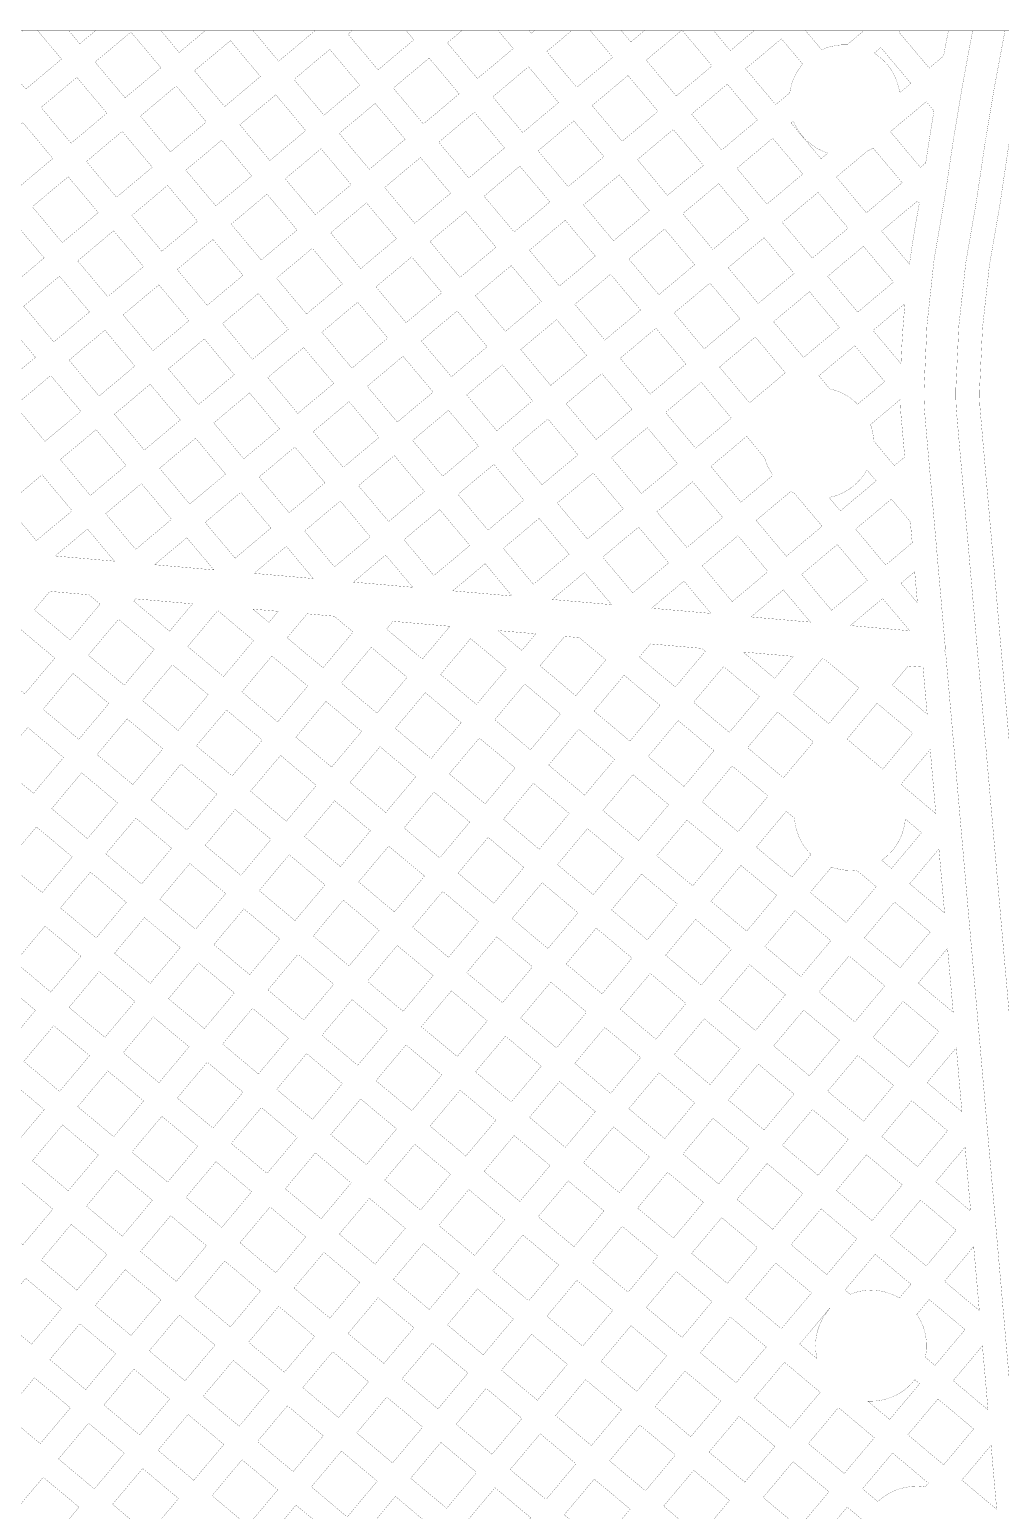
# Model space of a CAD drawing. Extents: x 592 to 965, y 89 to 353.
# Drawn here: x 820.73 to 830.06, y 304.61 to 318.85 of the extents above; entities that cross this region are included whole.
import ezdxf

# ---------------------------------------------------------------- set-up
doc = ezdxf.new("R2010")
doc.units = 0
doc.layers.add('c_area', color=1, linetype='Continuous')

# ---------------------------------------------------------------- blocks, each defined once
blk = doc.blocks.new('PAD_R1')
at = {"layer": 'c_area', "const_width": 0.5}
blk.add_lwpolyline([(0.25, 0, 1), (-0.25, 0, 1)], format="xyb", close=True, dxfattribs=at)

msp = doc.modelspace()

# ---------------------------------------------------------------- linework, layer by layer
at = {"layer": 'c_area', "const_width": 0.0015}
for points in [[(801.108, 249.033), (801.108, 318.838), (857.233, 318.838), (857.233, 249.033)], [(821.355, 318.535), (821.644, 318.191), (821.989, 318.48), (821.7, 318.824)], [(822.311, 318.452), (822.6, 318.107), (822.945, 318.396), (822.656, 318.741)], [(823.267, 318.368), (823.555, 318.024), (823.9, 318.313), (823.611, 318.657)], [(824.222, 318.285), (824.511, 317.94), (824.855, 318.229), (824.566, 318.574)], [(825.177, 318.201), (825.466, 317.857), (825.81, 318.146), (825.522, 318.49)], [(820.836, 318.099), (821.125, 317.755), (821.469, 318.044), (821.18, 318.388)], [(821.791, 318.016), (822.08, 317.671), (822.425, 317.96), (822.136, 318.305)], [(826.132, 318.117), (826.421, 317.773), (826.766, 318.062), (826.477, 318.406)], [(827.088, 318.034), (827.377, 317.689), (827.721, 317.978), (827.432, 318.323)], [(822.747, 317.932), (823.036, 317.588), (823.38, 317.877), (823.092, 318.221)], [(823.702, 317.849), (823.991, 317.504), (824.336, 317.793), (824.047, 318.138)], [(824.658, 317.765), (824.947, 317.421), (825.291, 317.71), (825.002, 318.054)], [(820.316, 317.664), (820.605, 317.319), (820.95, 317.608), (820.661, 317.953)], [(821.272, 317.58), (821.561, 317.235), (821.905, 317.524), (821.616, 317.869)], [(825.613, 317.682), (825.902, 317.337), (826.246, 317.626), (825.957, 317.97)], [(826.568, 317.598), (826.857, 317.253), (827.202, 317.542), (826.913, 317.887)], [(822.227, 317.496), (822.516, 317.152), (822.861, 317.441), (822.572, 317.785)], [(827.524, 317.514), (827.813, 317.169), (828.158, 317.459), (827.868, 317.803)], [(823.183, 317.413), (823.472, 317.068), (823.816, 317.357), (823.527, 317.702)], [(824.138, 317.329), (824.427, 316.985), (824.772, 317.274), (824.483, 317.618)], [(825.094, 317.246), (825.383, 316.901), (825.727, 317.19), (825.438, 317.535)], [(826.049, 317.162), (826.338, 316.817), (826.682, 317.106), (826.393, 317.451)], [(820.752, 317.144), (821.041, 316.799), (821.386, 317.088), (821.097, 317.433)], [(821.708, 317.06), (821.997, 316.716), (822.341, 317.005), (822.052, 317.349)], [(827.004, 317.078), (827.293, 316.733), (827.638, 317.023), (827.349, 317.367)], [(822.663, 316.977), (822.952, 316.632), (823.297, 316.921), (823.008, 317.266)], [(823.619, 316.893), (823.908, 316.549), (824.252, 316.838), (823.963, 317.182)], [(827.96, 316.994), (828.249, 316.65), (828.593, 316.939), (828.304, 317.283)], [(824.574, 316.81), (824.863, 316.465), (825.208, 316.755), (824.919, 317.099)], [(825.53, 316.726), (825.819, 316.382), (826.163, 316.67), (825.874, 317.015)], [(820.233, 316.708), (820.522, 316.363), (820.866, 316.652), (820.577, 316.997)], [(821.188, 316.624), (821.477, 316.28), (821.822, 316.569), (821.533, 316.913)], [(826.485, 316.642), (826.774, 316.298), (827.118, 316.587), (826.829, 316.931)], [(822.144, 316.541), (822.433, 316.196), (822.777, 316.485), (822.488, 316.83)], [(823.099, 316.457), (823.388, 316.113), (823.732, 316.402), (823.444, 316.746)], [(827.44, 316.558), (827.729, 316.214), (828.074, 316.503), (827.785, 316.847)], [(828.396, 316.475), (828.685, 316.131), (829.029, 316.42), (828.74, 316.764)], [(824.055, 316.374), (824.344, 316.029), (824.688, 316.318), (824.399, 316.663)], [(820.669, 316.188), (820.958, 315.844), (821.302, 316.133), (821.013, 316.477)], [(825.01, 316.29), (825.299, 315.946), (825.644, 316.235), (825.355, 316.579)], [(825.966, 316.207), (826.255, 315.862), (826.599, 316.151), (826.31, 316.495)], [(821.624, 316.105), (821.913, 315.76), (822.258, 316.049), (821.969, 316.394)], [(822.58, 316.021), (822.868, 315.677), (823.213, 315.966), (822.924, 316.31)], [(826.921, 316.123), (827.21, 315.778), (827.554, 316.067), (827.265, 316.411)], [(827.876, 316.039), (828.165, 315.695), (828.51, 315.984), (828.221, 316.328)], [(823.535, 315.938), (823.824, 315.593), (824.169, 315.882), (823.879, 316.227)], [(820.15, 315.752), (820.438, 315.408), (820.783, 315.697), (820.494, 316.041)], [(824.491, 315.854), (824.78, 315.51), (825.124, 315.799), (824.835, 316.143)], [(825.446, 315.771), (825.735, 315.426), (826.08, 315.715), (825.791, 316.06)], [(821.105, 315.669), (821.394, 315.324), (821.738, 315.613), (821.449, 315.958)], [(822.06, 315.585), (822.349, 315.241), (822.693, 315.53), (822.405, 315.874)], [(826.402, 315.687), (826.691, 315.343), (827.035, 315.632), (826.746, 315.976)], [(827.357, 315.603), (827.646, 315.259), (827.99, 315.548), (827.701, 315.892)], [(823.015, 315.502), (823.304, 315.157), (823.649, 315.446), (823.36, 315.791)], [(823.971, 315.418), (824.26, 315.074), (824.605, 315.363), (824.315, 315.707)], [(824.927, 315.335), (825.216, 314.99), (825.56, 315.279), (825.271, 315.624)], [(820.585, 315.233), (820.874, 314.889), (821.219, 315.177), (820.929, 315.522)], [(825.882, 315.251), (826.171, 314.907), (826.516, 315.196), (826.227, 315.54)], [(826.838, 315.168), (827.127, 314.823), (827.471, 315.112), (827.182, 315.456)], [(821.541, 315.149), (821.829, 314.805), (822.174, 315.094), (821.885, 315.438)], [(822.496, 315.066), (822.785, 314.721), (823.129, 315.01), (822.84, 315.355)], [(823.451, 314.982), (823.741, 314.638), (824.085, 314.927), (823.796, 315.271)], [(824.407, 314.898), (824.696, 314.554), (825.041, 314.843), (824.752, 315.188)], [(825.363, 314.815), (825.651, 314.471), (825.996, 314.76), (825.707, 315.104)], [(826.318, 314.732), (826.607, 314.387), (826.952, 314.676), (826.663, 315.021)], [(821.021, 314.714), (821.31, 314.369), (821.654, 314.658), (821.365, 315.002)], [(821.976, 314.63), (822.265, 314.286), (822.61, 314.574), (822.321, 314.919)], [(822.932, 314.546), (823.221, 314.202), (823.565, 314.491), (823.276, 314.835)], [(823.887, 314.463), (824.177, 314.118), (824.521, 314.407), (824.232, 314.752)], [(824.843, 314.379), (825.132, 314.035), (825.476, 314.324), (825.188, 314.668)], [(820.502, 314.278), (820.791, 313.934), (821.135, 314.222), (820.846, 314.567)], [(821.457, 314.194), (821.746, 313.85), (822.09, 314.139), (821.801, 314.483)], [(825.798, 314.296), (826.087, 313.951), (826.432, 314.24), (826.143, 314.585)], [(826.754, 314.212), (827.043, 313.868), (827.387, 314.157), (827.099, 314.501)], [(822.412, 314.11), (822.701, 313.766), (823.046, 314.055), (822.757, 314.399)], [(823.368, 314.027), (823.657, 313.682), (824.001, 313.971), (823.712, 314.316)], [(828.665, 314.045), (828.954, 313.7), (829.209, 313.914), (829.191, 314.116), (829.009, 314.334)], [(824.324, 313.943), (824.612, 313.599), (824.957, 313.888), (824.668, 314.232)], [(825.279, 313.86), (825.568, 313.515), (825.912, 313.804), (825.623, 314.149)], [(826.234, 313.776), (826.523, 313.432), (826.868, 313.721), (826.579, 314.065)], [(827.19, 313.693), (827.479, 313.348), (827.823, 313.637), (827.534, 313.982)], [(828.146, 313.609), (828.434, 313.265), (828.778, 313.553), (828.489, 313.898)], [(820.771, 313.269), (821.115, 312.98), (821.404, 313.325), (821.298, 313.414), (820.92, 313.447)], [(821.29, 312.833), (821.635, 312.544), (821.924, 312.889), (821.58, 313.178)], [(822.246, 312.917), (822.59, 312.628), (822.879, 312.973), (822.535, 313.262)], [(823.201, 313.001), (823.546, 312.712), (823.835, 313.056), (823.654, 313.208), (823.394, 313.231)], [(820.335, 312.75), (820.679, 312.461), (820.968, 312.805), (820.624, 313.094)], [(823.721, 312.565), (824.065, 312.276), (824.354, 312.62), (824.01, 312.909)], [(824.676, 312.649), (825.021, 312.359), (825.31, 312.704), (824.965, 312.993)], [(825.632, 312.732), (825.976, 312.443), (826.265, 312.788), (826.01, 313.002), (825.869, 313.014)], [(826.587, 312.816), (826.932, 312.527), (827.221, 312.871), (827.187, 312.899), (826.693, 312.942)], [(821.81, 312.397), (822.154, 312.109), (822.443, 312.453), (822.099, 312.742)], [(822.766, 312.481), (823.11, 312.192), (823.399, 312.537), (823.055, 312.826)], [(828.062, 312.463), (828.407, 312.174), (828.696, 312.519), (828.365, 312.796), (828.343, 312.798)], [(820.855, 312.314), (821.199, 312.025), (821.488, 312.369), (821.143, 312.658)], [(826.151, 312.296), (826.496, 312.007), (826.785, 312.352), (826.44, 312.641)], [(827.107, 312.38), (827.451, 312.091), (827.74, 312.435), (827.396, 312.724)], [(824.24, 312.129), (824.585, 311.84), (824.874, 312.184), (824.529, 312.473)], [(825.196, 312.212), (825.54, 311.924), (825.829, 312.268), (825.485, 312.557)], [(823.285, 312.045), (823.629, 311.757), (823.918, 312.101), (823.574, 312.39)], [(828.582, 312.027), (828.926, 311.738), (829.215, 312.083), (828.871, 312.372)], [(821.374, 311.878), (821.718, 311.589), (822.007, 311.933), (821.663, 312.222)], [(822.329, 311.962), (822.674, 311.672), (822.963, 312.017), (822.619, 312.306)], [(826.671, 311.86), (827.015, 311.571), (827.304, 311.916), (826.96, 312.205)], [(827.626, 311.944), (827.971, 311.655), (828.26, 311.999), (827.915, 312.288)], [(820.419, 311.795), (820.763, 311.505), (821.052, 311.85), (820.708, 312.139)], [(824.76, 311.693), (825.104, 311.404), (825.393, 311.749), (825.049, 312.037)], [(825.715, 311.777), (826.06, 311.488), (826.349, 311.832), (826.004, 312.121)], [(823.805, 311.61), (824.149, 311.32), (824.438, 311.665), (824.094, 311.954)], [(821.894, 311.442), (822.238, 311.153), (822.527, 311.497), (822.182, 311.787)], [(822.849, 311.526), (823.193, 311.237), (823.482, 311.581), (823.138, 311.87)], [(827.19, 311.424), (827.535, 311.135), (827.824, 311.48), (827.479, 311.769)], [(820.938, 311.358), (821.282, 311.07), (821.571, 311.414), (821.227, 311.703)], [(825.28, 311.257), (825.624, 310.968), (825.913, 311.312), (825.568, 311.602)], [(826.235, 311.341), (826.579, 311.052), (826.868, 311.396), (826.524, 311.685)], [(824.324, 311.173), (824.668, 310.885), (824.957, 311.229), (824.613, 311.518)], [(822.413, 311.006), (822.757, 310.717), (823.046, 311.062), (822.702, 311.35)], [(823.368, 311.09), (823.713, 310.801), (824.002, 311.145), (823.658, 311.434)], [(820.503, 310.839), (820.847, 310.551), (821.136, 310.894), (820.791, 311.183)], [(821.458, 310.923), (821.802, 310.634), (822.091, 310.978), (821.747, 311.267)], [(826.754, 310.905), (827.099, 310.616), (827.388, 310.96), (827.044, 311.249)], [(824.844, 310.738), (825.188, 310.449), (825.477, 310.793), (825.133, 311.082)], [(825.799, 310.821), (826.143, 310.532), (826.432, 310.877), (826.088, 311.166)], [(822.933, 310.57), (823.277, 310.281), (823.566, 310.626), (823.221, 310.915)], [(823.888, 310.654), (824.232, 310.365), (824.522, 310.71), (824.177, 310.998)], [(821.022, 310.404), (821.367, 310.115), (821.655, 310.458), (821.311, 310.748)], [(821.977, 310.487), (822.321, 310.198), (822.611, 310.542), (822.266, 310.831)], [(827.274, 310.469), (827.618, 310.18), (827.907, 310.525), (827.563, 310.813)], [(825.363, 310.302), (825.708, 310.013), (825.997, 310.357), (825.652, 310.646)], [(826.319, 310.385), (826.663, 310.096), (826.952, 310.441), (826.608, 310.73)], [(823.452, 310.134), (823.796, 309.846), (824.085, 310.19), (823.741, 310.479)], [(824.407, 310.218), (824.752, 309.929), (825.041, 310.273), (824.697, 310.563)], [(822.497, 310.051), (822.841, 309.762), (823.13, 310.106), (822.786, 310.395)], [(827.793, 310.033), (828.138, 309.744), (828.427, 310.089), (828.082, 310.378)], [(828.749, 310.117), (829.093, 309.828), (829.382, 310.172), (829.038, 310.461)], [(820.586, 309.884), (820.93, 309.594), (821.22, 309.939), (820.875, 310.229)], [(821.542, 309.968), (821.886, 309.679), (822.175, 310.023), (821.83, 310.311)], [(825.883, 309.866), (826.227, 309.577), (826.516, 309.921), (826.172, 310.21)], [(826.838, 309.949), (827.182, 309.661), (827.471, 310.005), (827.127, 310.294)], [(823.972, 309.699), (824.316, 309.409), (824.605, 309.754), (824.26, 310.043)], [(824.927, 309.782), (825.271, 309.493), (825.561, 309.838), (825.216, 310.126)], [(823.016, 309.615), (823.36, 309.326), (823.65, 309.67), (823.305, 309.959)], [(828.313, 309.597), (828.657, 309.308), (828.946, 309.653), (828.602, 309.942)], [(821.105, 309.448), (821.45, 309.159), (821.739, 309.504), (821.395, 309.793)], [(822.061, 309.532), (822.406, 309.243), (822.694, 309.587), (822.35, 309.876)], [(826.402, 309.43), (826.746, 309.141), (827.035, 309.485), (826.691, 309.774)], [(827.357, 309.514), (827.702, 309.225), (827.991, 309.569), (827.647, 309.858)], [(820.15, 309.365), (820.495, 309.076), (820.783, 309.419), (820.439, 309.708)], [(825.446, 309.346), (825.791, 309.057), (826.08, 309.402), (825.736, 309.691)], [(823.536, 309.179), (823.88, 308.89), (824.169, 309.234), (823.825, 309.523)], [(824.491, 309.262), (824.836, 308.974), (825.124, 309.318), (824.78, 309.607)], [(828.832, 309.161), (829.177, 308.872), (829.466, 309.217), (829.121, 309.506)], [(821.625, 309.012), (821.969, 308.723), (822.259, 309.068), (821.914, 309.357)], [(822.581, 309.096), (822.925, 308.807), (823.214, 309.151), (822.869, 309.44)], [(826.922, 308.994), (827.266, 308.705), (827.555, 309.049), (827.211, 309.338)], [(827.877, 309.078), (828.221, 308.789), (828.51, 309.133), (828.166, 309.422)], [(820.67, 308.929), (821.014, 308.64), (821.303, 308.984), (820.958, 309.272)], [(825.966, 308.91), (826.31, 308.621), (826.599, 308.966), (826.255, 309.255)], [(824.055, 308.743), (824.4, 308.454), (824.689, 308.799), (824.344, 309.087)], [(825.011, 308.827), (825.355, 308.538), (825.644, 308.882), (825.3, 309.171)], [(822.144, 308.576), (822.489, 308.287), (822.778, 308.632), (822.434, 308.921)], [(823.1, 308.66), (823.445, 308.371), (823.733, 308.715), (823.389, 309.004)], [(827.441, 308.558), (827.785, 308.269), (828.074, 308.614), (827.73, 308.903)], [(828.396, 308.642), (828.741, 308.353), (829.03, 308.697), (828.686, 308.986)], [(821.189, 308.493), (821.534, 308.204), (821.822, 308.548), (821.478, 308.837)], [(826.485, 308.474), (826.83, 308.185), (827.119, 308.53), (826.775, 308.819)], [(820.233, 308.408), (820.578, 308.12), (820.867, 308.465), (820.523, 308.754)], [(824.575, 308.307), (824.919, 308.018), (825.208, 308.363), (824.864, 308.652)], [(825.53, 308.391), (825.875, 308.102), (826.163, 308.446), (825.819, 308.735)], [(822.664, 308.14), (823.008, 307.851), (823.298, 308.196), (822.953, 308.485)], [(823.62, 308.224), (823.964, 307.935), (824.253, 308.279), (823.908, 308.568)], [(828.916, 308.206), (829.26, 307.917), (829.549, 308.261), (829.205, 308.55)], [(821.709, 308.057), (822.053, 307.768), (822.342, 308.112), (821.997, 308.401)], [(827.005, 308.038), (827.349, 307.749), (827.639, 308.094), (827.294, 308.383)], [(827.961, 308.122), (828.305, 307.833), (828.594, 308.178), (828.25, 308.467)], [(820.753, 307.973), (821.097, 307.684), (821.387, 308.029), (821.042, 308.318)], [(825.094, 307.871), (825.438, 307.582), (825.728, 307.927), (825.383, 308.216)], [(826.05, 307.955), (826.394, 307.666), (826.683, 308.01), (826.338, 308.299)], [(823.183, 307.704), (823.528, 307.415), (823.817, 307.76), (823.473, 308.049)], [(824.139, 307.788), (824.484, 307.499), (824.772, 307.843), (824.428, 308.132)], [(822.228, 307.621), (822.573, 307.332), (822.861, 307.676), (822.517, 307.965)], [(827.524, 307.602), (827.869, 307.314), (828.158, 307.658), (827.814, 307.947)], [(828.48, 307.686), (828.824, 307.397), (829.113, 307.742), (828.769, 308.031)], [(820.317, 307.454), (820.662, 307.165), (820.95, 307.508), (820.606, 307.798)], [(821.272, 307.537), (821.617, 307.248), (821.906, 307.593), (821.562, 307.882)], [(825.614, 307.435), (825.958, 307.146), (826.247, 307.491), (825.903, 307.78)], [(826.569, 307.519), (826.914, 307.23), (827.202, 307.574), (826.858, 307.863)], [(824.659, 307.352), (825.003, 307.063), (825.292, 307.407), (824.947, 307.696)], [(822.748, 307.185), (823.092, 306.896), (823.381, 307.24), (823.037, 307.529)], [(823.703, 307.268), (824.047, 306.979), (824.337, 307.324), (823.992, 307.613)], [(828.044, 307.167), (828.388, 306.878), (828.677, 307.222), (828.333, 307.511)], [(828.999, 307.25), (829.344, 306.961), (829.633, 307.306), (829.288, 307.595)], [(820.837, 307.018), (821.181, 306.729), (821.47, 307.073), (821.126, 307.362)], [(821.792, 307.101), (822.136, 306.812), (822.426, 307.157), (822.081, 307.446)], [(826.133, 306.999), (826.478, 306.71), (826.767, 307.055), (826.422, 307.344)], [(827.089, 307.083), (827.433, 306.794), (827.722, 307.138), (827.378, 307.427)], [(825.178, 306.916), (825.523, 306.627), (825.811, 306.971), (825.467, 307.26)], [(823.267, 306.749), (823.612, 306.46), (823.9, 306.804), (823.556, 307.093)], [(824.222, 306.832), (824.567, 306.543), (824.856, 306.888), (824.512, 307.177)], [(821.356, 306.582), (821.701, 306.293), (821.99, 306.637), (821.645, 306.926)], [(822.312, 306.665), (822.656, 306.376), (822.945, 306.721), (822.601, 307.01)], [(826.653, 306.563), (826.997, 306.274), (827.286, 306.619), (826.942, 306.908)], [(827.608, 306.647), (827.952, 306.358), (828.241, 306.703), (827.897, 306.991)], [(820.401, 306.498), (820.745, 306.209), (821.034, 306.554), (820.69, 306.843)], [(825.698, 306.48), (826.042, 306.191), (826.331, 306.535), (825.986, 306.824)], [(823.787, 306.313), (824.131, 306.024), (824.42, 306.368), (824.075, 306.657)], [(824.742, 306.396), (825.086, 306.107), (825.376, 306.452), (825.031, 306.741)], [(821.876, 306.146), (822.22, 305.857), (822.509, 306.201), (822.165, 306.49)], [(822.831, 306.229), (823.175, 305.94), (823.465, 306.285), (823.12, 306.574)], [(820.92, 306.062), (821.265, 305.773), (821.554, 306.118), (821.209, 306.407)], [(826.217, 306.044), (826.562, 305.756), (826.85, 306.099), (826.506, 306.388)], [(827.172, 306.128), (827.516, 305.839), (827.806, 306.183), (827.461, 306.472)], [(824.306, 305.877), (824.651, 305.588), (824.939, 305.932), (824.595, 306.221)], [(825.261, 305.96), (825.606, 305.671), (825.895, 306.016), (825.551, 306.305)], [(822.395, 305.71), (822.74, 305.421), (823.028, 305.765), (822.684, 306.054)], [(823.351, 305.793), (823.695, 305.504), (823.984, 305.849), (823.64, 306.138)], [(821.44, 305.626), (821.784, 305.337), (822.073, 305.682), (821.729, 305.971)], [(826.737, 305.609), (827.081, 305.32), (827.369, 305.663), (827.025, 305.952)], [(827.692, 305.692), (828.036, 305.402), (828.325, 305.747), (827.981, 306.036)], [(820.484, 305.543), (820.829, 305.253), (821.118, 305.598), (820.773, 305.887)], [(824.826, 305.441), (825.17, 305.152), (825.459, 305.496), (825.114, 305.785)], [(825.781, 305.524), (826.125, 305.235), (826.415, 305.58), (826.07, 305.869)], [(823.87, 305.357), (824.214, 305.068), (824.504, 305.413), (824.159, 305.702)], [(829.167, 305.339), (829.511, 305.05), (829.8, 305.395), (829.456, 305.683)], [(821.96, 305.19), (822.304, 304.901), (822.593, 305.246), (822.249, 305.535)], [(822.915, 305.274), (823.259, 304.985), (823.548, 305.329), (823.204, 305.618)], [(827.256, 305.173), (827.601, 304.883), (827.889, 305.227), (827.545, 305.517)], [(828.211, 305.255), (828.556, 304.966), (828.845, 305.311), (828.5, 305.6)], [(821.004, 305.107), (821.348, 304.818), (821.637, 305.162), (821.293, 305.451)], [(825.345, 305.005), (825.69, 304.717), (825.978, 305.06), (825.634, 305.349)], [(826.3, 305.089), (826.645, 304.8), (826.934, 305.145), (826.59, 305.433)], [(824.389, 304.921), (824.734, 304.632), (825.023, 304.977), (824.679, 305.266)], [(822.479, 304.754), (822.823, 304.466), (823.112, 304.81), (822.768, 305.099)], [(823.434, 304.838), (823.779, 304.549), (824.067, 304.893), (823.723, 305.182)], [(827.776, 304.737), (828.12, 304.448), (828.409, 304.791), (828.064, 305.08)], [(820.568, 304.587), (820.913, 304.298), (821.201, 304.643), (820.857, 304.931)], [(821.523, 304.671), (821.868, 304.382), (822.157, 304.726), (821.813, 305.015)], [(825.865, 304.57), (826.209, 304.281), (826.498, 304.624), (826.153, 304.913)], [(826.82, 304.653), (827.164, 304.363), (827.454, 304.708), (827.109, 304.998)], [(824.909, 304.485), (825.253, 304.196), (825.543, 304.541), (825.199, 304.83)], [(822.998, 304.319), (823.343, 304.03), (823.632, 304.374), (823.287, 304.663)], [(823.954, 304.402), (824.298, 304.113), (824.587, 304.457), (824.242, 304.746)]]:
    msp.add_lwpolyline(points, close=True, dxfattribs=at)
for points in [[(820.661, 318.838), (820.4, 318.619), (820.689, 318.275), (821.033, 318.563), (820.803, 318.838)], [(820.803, 318.838), (821.102, 318.838), (821.208, 318.71), (821.36, 318.838), (821.987, 318.838), (822.164, 318.627), (822.415, 318.838), (822.873, 318.838), (823.12, 318.543), (823.464, 318.832), (823.46, 318.838)], [(823.46, 318.838), (823.826, 318.838)], [(823.826, 318.838), (823.786, 318.804), (824.075, 318.46), (824.419, 318.749), (824.345, 318.838)], [(824.345, 318.838), (824.881, 318.838)], [(824.881, 318.838), (824.741, 318.72), (825.03, 318.376), (825.375, 318.665), (825.23, 318.838)], [(825.23, 318.838), (825.528, 318.838), (825.55, 318.812), (825.581, 318.838), (825.936, 318.838)], [(825.936, 318.838), (825.697, 318.637), (825.985, 318.292), (826.33, 318.581), (826.115, 318.838)], [(826.115, 318.838), (826.413, 318.838), (826.505, 318.728), (826.635, 318.838), (826.991, 318.838)], [(826.991, 318.838), (826.652, 318.553), (826.941, 318.209), (827.285, 318.498), (827, 318.838)], [(828.915, 316.911), (829.183, 316.592)], [(829.14, 316.214), (828.832, 315.955)], [(828.832, 315.955), (829.101, 315.635)], [(821.542, 313.737), (821.282, 314.047), (820.972, 313.787)], [(822.497, 313.653), (822.237, 313.963), (821.927, 313.703)], [(823.453, 313.57), (823.193, 313.88), (822.883, 313.62)], [(820.972, 313.787), (821.542, 313.737)], [(824.409, 313.486), (824.148, 313.796), (823.838, 313.536)], [(821.927, 313.703), (822.497, 313.653)], [(822.883, 313.62), (823.453, 313.57)], [(825.364, 313.402), (825.104, 313.713), (824.793, 313.452)], [(826.32, 313.319), (826.059, 313.629), (825.749, 313.369)], [(829.233, 313.636), (829.101, 313.525)], [(829.259, 313.336), (829.233, 313.636)], [(823.838, 313.536), (824.409, 313.486)], [(824.793, 313.452), (825.364, 313.402)], [(827.275, 313.235), (827.015, 313.546), (826.704, 313.285)], [(828.231, 313.151), (827.97, 313.462), (827.659, 313.201)], [(829.101, 313.525), (829.259, 313.336)], [(822.292, 313.327), (821.745, 313.375), (821.727, 313.353)], [(821.727, 313.353), (822.071, 313.064), (822.292, 313.327)], [(825.749, 313.369), (826.32, 313.319)], [(829.186, 313.068), (828.925, 313.378), (828.614, 313.118)], [(822.873, 313.276), (823.026, 313.148), (823.116, 313.255)], [(823.116, 313.255), (822.873, 313.276)], [(826.704, 313.285), (827.275, 313.235)], [(827.659, 313.201), (828.231, 313.151)], [(824.766, 313.111), (824.219, 313.159), (824.157, 313.084)], [(824.157, 313.084), (824.501, 312.796), (824.766, 313.111)], [(825.229, 313.07), (825.457, 312.879), (825.591, 313.039)], [(825.591, 313.039), (825.229, 313.07)], [(828.614, 313.118), (829.186, 313.068)], [(827.584, 312.864), (827.887, 312.61), (828.065, 312.822)], [(828.065, 312.822), (827.584, 312.864)], [(829.353, 312.266), (829.313, 312.719), (829.17, 312.729), (829.018, 312.547)], [(829.018, 312.547), (829.353, 312.266)], [(829.382, 311.927), (829.101, 311.592)], [(829.436, 311.31), (829.382, 311.927)], [(829.101, 311.592), (829.436, 311.31)], [(829.466, 310.971), (829.185, 310.636)], [(829.52, 310.355), (829.466, 310.971)], [(829.185, 310.636), (829.52, 310.355)], [(829.549, 310.016), (829.268, 309.681)], [(829.603, 309.4), (829.549, 310.016)], [(829.268, 309.681), (829.603, 309.4)], [(829.633, 309.06), (829.352, 308.725)], [(829.687, 308.444), (829.633, 309.06)], [(829.352, 308.725), (829.687, 308.444)], [(829.717, 308.105), (829.435, 307.77)], [(829.771, 307.489), (829.717, 308.105)], [(829.435, 307.77), (829.771, 307.489)], [(829.8, 307.149), (829.519, 306.814)], [(829.854, 306.533), (829.8, 307.149)], [(829.519, 306.814), (829.854, 306.533)], [(828.128, 306.211), (828.294, 306.071)], [(829.884, 306.194), (829.603, 305.859)], [(829.938, 305.577), (829.884, 306.194)], [(829.603, 305.859), (829.938, 305.577)], [(829.967, 305.238), (829.686, 304.903)], [(830.021, 304.622), (829.967, 305.238)], [(829.686, 304.903), (830.021, 304.622)]]:
    msp.add_lwpolyline(points, dxfattribs=at)
for points in [[(827, 318.838), (827.299, 318.838), (827.461, 318.645), (827.69, 318.838), (828.184, 318.838), (828.339, 318.653, -0.118258), (828.583, 318.701), (828.746, 318.838), (829.101, 318.838)], [(829.101, 318.838), (829.083, 318.822), (829.372, 318.477), (829.511, 318.594, -0.002147), (829.557, 318.838), (829.79, 318.838, 0.013768), (829.528, 317.271, -0.023951), (829.526, 317.26, 0.046155), (829.322, 315.381, 0.025302), (829.333, 315.116), (829.526, 312.916, -0.090308), (829.522, 312.875, -0.106397), (829.533, 312.829), (832.033, 284.251, 0.198452)], [(832.337, 284.282), (829.637, 315.148, -0.026029), (829.628, 315.388, -0.046091), (829.828, 317.209, -0.014468), (830.101, 318.838), (830.334, 318.838, 0.014938), (830.053, 317.17, 0.046453), (829.856, 315.377, 0.026103), (829.865, 315.159), (832.565, 284.293, 0.198686)], [(829.183, 316.592, -0.014182), (829.278, 317.179), (829.26, 317.2), (828.915, 316.911)], [(829.101, 315.635, -0.011815), (829.132, 316.129, -0.009636), (829.133, 316.133, -0.001993), (829.14, 316.214)], [(828.294, 306.071, -0.058794), (828.28, 306.195, -0.186438), (828.418, 306.554), (828.416, 306.556), (828.128, 306.211)]]:
    msp.add_lwpolyline(points, format="xyb", dxfattribs=at)
for points in [[(827.607, 318.47), (827.897, 318.125), (828.032, 318.239, -0.145107), (828.156, 318.516), (827.952, 318.759)], [(828.843, 318.621, -0.222986), (829.089, 318.24), (829.197, 318.33), (828.907, 318.675)], [(829, 317.865), (829.288, 317.522), (829.339, 317.565, -0.004367), (829.418, 318.066), (829.344, 318.155), (829.003, 317.869)], [(828.044, 317.95), (828.333, 317.605), (828.398, 317.66, -0.222986), (828.066, 317.969)], [(828.48, 317.43), (828.768, 317.086), (829.113, 317.375), (828.833, 317.709, -0.028565), (828.779, 317.681)], [(828.312, 315.519), (828.418, 315.393, -0.14614), (828.685, 315.246), (828.945, 315.464), (828.657, 315.809)], [(828.808, 315.051, -0.076245), (828.839, 314.892), (829.037, 314.656), (829.137, 314.739), (829.106, 315.092, -0.009566), (829.105, 315.096, -0.016803), (829.094, 315.287), (829.092, 315.289)], [(827.274, 314.648), (827.563, 314.304), (827.871, 314.563, -0.087321), (827.791, 314.73), (827.618, 314.937)], [(828.41, 314.349), (828.518, 314.22), (828.862, 314.509), (828.773, 314.615, -0.221367)], [(827.709, 314.129), (827.999, 313.784), (828.343, 314.073), (828.076, 314.39, -0.018143), (828.042, 314.408)], [(827.71, 310.988), (828.054, 310.7), (828.237, 310.918, -0.185657), (828.078, 311.266), (827.999, 311.333)], [(828.916, 310.862), (829.01, 310.783), (829.299, 311.127), (829.143, 311.258, -0.224887)], [(828.229, 310.553), (828.574, 310.264), (828.863, 310.608), (828.671, 310.769, -0.028431), (828.611, 310.765, -0.085021), (828.433, 310.796)], [(828.563, 306.731), (828.612, 306.69, -0.09682), (828.813, 306.729, -0.135141), (829.086, 306.654), (829.197, 306.786), (828.853, 307.075)], [(829.253, 306.497, -0.151381), (829.347, 306.195, -0.052946), (829.335, 306.083), (829.428, 306.006), (829.717, 306.35), (829.372, 306.639)], [(828.781, 305.663), (828.992, 305.486), (829.281, 305.83), (829.235, 305.869, -0.231986), (828.813, 305.662, -0.015181)], [(828.731, 304.82), (828.878, 304.696, -0.192769), (829.246, 304.843, -0.040393), (829.332, 304.837), (829.364, 304.875), (829.02, 305.164)], [(828.295, 304.301), (828.64, 304.012), (828.743, 304.134, -0.084188), (828.713, 304.31, -0.09397), (828.75, 304.505), (828.584, 304.644)]]:
    msp.add_lwpolyline(points, format="xyb", close=True, dxfattribs=at)

# ---------------------------------------------------------------- block references
at = {"layer": 'c_area', "xscale": 0.0015, "yscale": 0.0015, "zscale": 1.5}
for p in [(820.803, 318.838), (820.803, 318.838), (823.46, 318.838), (823.46, 318.838), (823.826, 318.838), (823.826, 318.838), (824.345, 318.838), (824.345, 318.838), (824.881, 318.838), (824.881, 318.838), (825.23, 318.838), (825.23, 318.838), (825.936, 318.838), (825.936, 318.838), (826.115, 318.838), (826.115, 318.838), (826.991, 318.838), (826.991, 318.838), (827, 318.838), (827, 318.838), (829.101, 318.838), (829.101, 318.838), (828.915, 316.911), (828.915, 316.911), (829.183, 316.592), (829.183, 316.592), (829.14, 316.214), (829.14, 316.214), (828.832, 315.955), (828.832, 315.955), (829.101, 315.635), (829.101, 315.635), (820.972, 313.787), (820.972, 313.787), (821.542, 313.737), (821.542, 313.737), (821.927, 313.703), (821.927, 313.703), (822.497, 313.653), (822.497, 313.653), (822.883, 313.62), (822.883, 313.62), (829.233, 313.636), (829.233, 313.636), (823.453, 313.57), (823.453, 313.57), (823.838, 313.536), (823.838, 313.536), (824.409, 313.486), (824.409, 313.486), (824.793, 313.452), (824.793, 313.452), (829.101, 313.525), (829.101, 313.525), (821.727, 313.353), (821.727, 313.353), (822.292, 313.327), (822.292, 313.327), (825.364, 313.402), (825.364, 313.402), (825.749, 313.369), (825.749, 313.369), (826.32, 313.319), (826.32, 313.319), (829.259, 313.336), (829.259, 313.336), (822.873, 313.276), (822.873, 313.276), (823.116, 313.255), (823.116, 313.255), (826.704, 313.285), (826.704, 313.285), (827.275, 313.235), (827.275, 313.235), (827.659, 313.201), (827.659, 313.201), (824.157, 313.084), (824.157, 313.084), (824.766, 313.111), (824.766, 313.111), (825.229, 313.07), (825.229, 313.07), (825.591, 313.039), (825.591, 313.039), (828.231, 313.151), (828.231, 313.151), (828.614, 313.118), (828.614, 313.118), (829.186, 313.068), (829.186, 313.068), (827.584, 312.864), (827.584, 312.864), (828.065, 312.822), (828.065, 312.822), (829.018, 312.547), (829.018, 312.547), (829.353, 312.266), (829.353, 312.266), (829.382, 311.927), (829.382, 311.927), (829.101, 311.592), (829.101, 311.592), (829.436, 311.31), (829.436, 311.31), (829.466, 310.971), (829.466, 310.971), (829.185, 310.636), (829.185, 310.636), (829.52, 310.355), (829.52, 310.355), (829.549, 310.016), (829.549, 310.016), (829.268, 309.681), (829.268, 309.681), (829.603, 309.4), (829.603, 309.4), (829.633, 309.06), (829.633, 309.06), (829.352, 308.725), (829.352, 308.725), (829.687, 308.444), (829.687, 308.444), (829.717, 308.105), (829.717, 308.105), (829.435, 307.77), (829.435, 307.77), (829.771, 307.489), (829.771, 307.489), (829.8, 307.149), (829.8, 307.149), (829.519, 306.814), (829.519, 306.814), (829.854, 306.533), (829.854, 306.533), (828.128, 306.211), (828.128, 306.211), (829.884, 306.194), (829.884, 306.194), (828.294, 306.071), (828.294, 306.071), (829.603, 305.859), (829.603, 305.859), (829.938, 305.577), (829.938, 305.577), (829.967, 305.238), (829.967, 305.238), (829.686, 304.903), (829.686, 304.903), (830.021, 304.622), (830.021, 304.622)]:
    msp.add_blockref('PAD_R1', p, dxfattribs=at)

doc.saveas('drawing.dxf')
